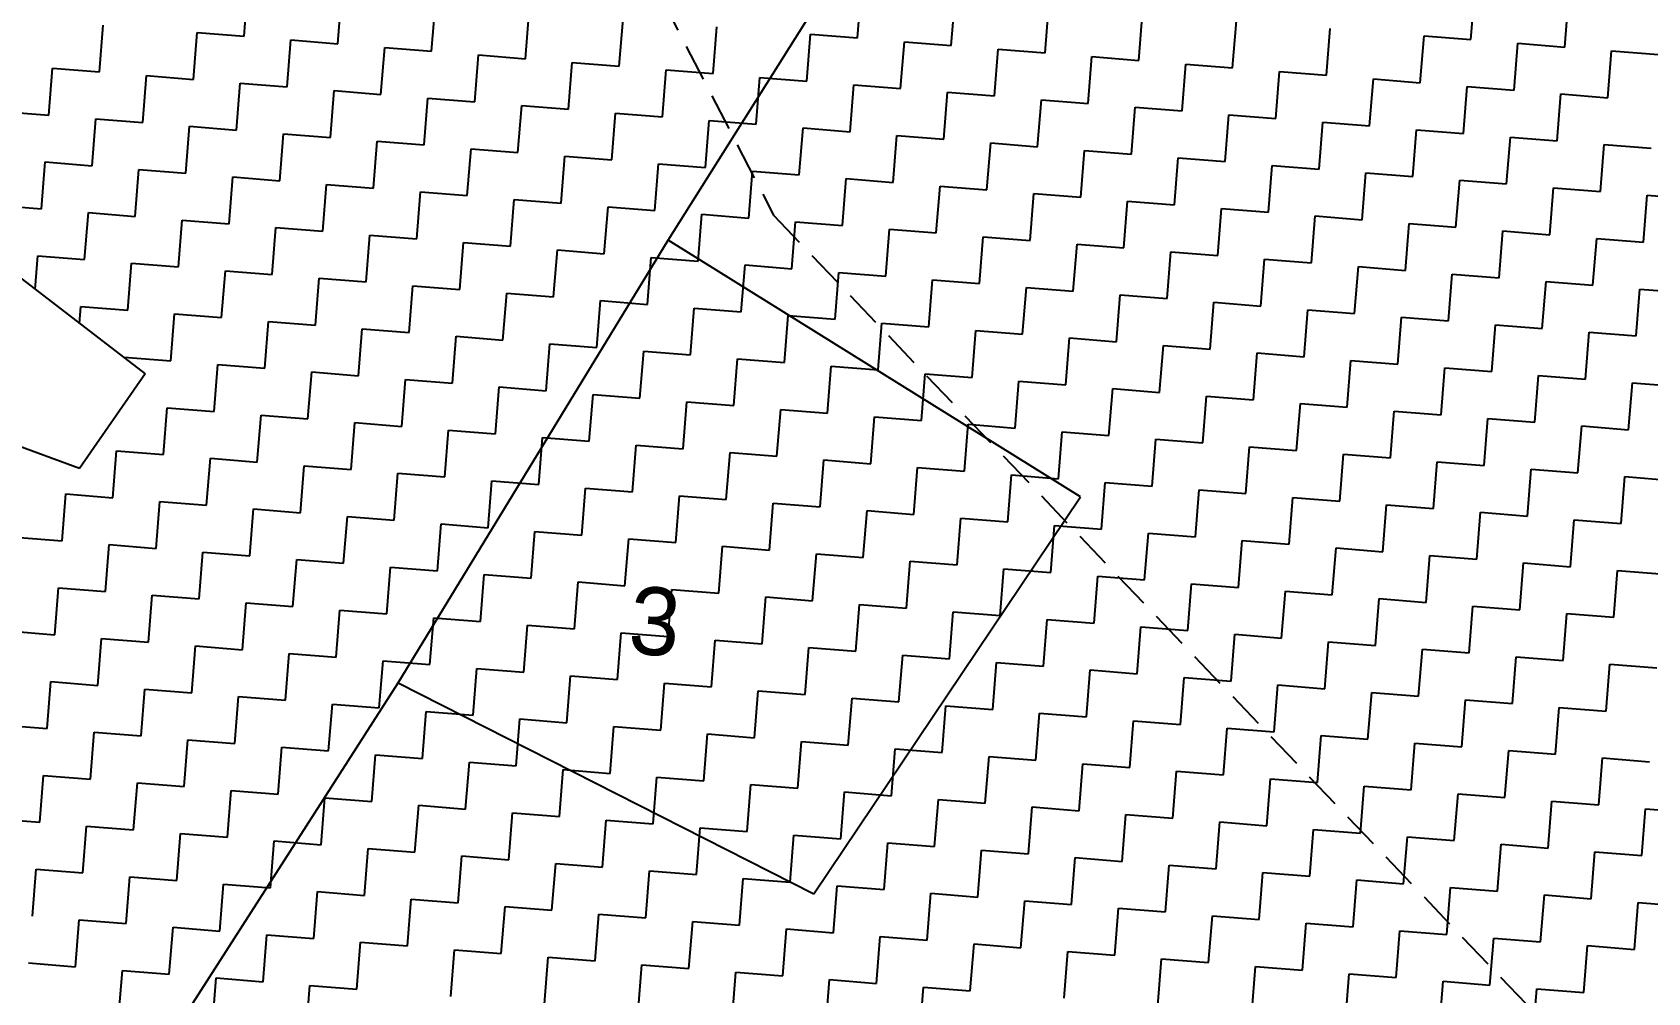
# Model space of a CAD drawing. Header units: metres. Extents: x 281680 to 283954, y 2020493 to 2022850.
# Drawn here: x 283221.7 to 283440.3, y 2021106.7 to 2021236.7 of the extents above; entities that cross this region are included whole.
import ezdxf
from ezdxf.enums import TextEntityAlignment as Align

# ---------------------------------------------------------------- set-up
doc = ezdxf.new("R2010")
doc.units = ezdxf.units.M
doc.header["$MEASUREMENT"] = 0
doc.linetypes.add('DASHED', pattern=[0.75, 0.5, -0.25])
for name, color, linetype in [('LINE_FOOTPATH', 1, 'DASHED'), ('POLY_HATCH', 12, 'Continuous'), ('POLY_PARCEL', 6, 'Continuous'), ('TEXT_PARCEL', 7, 'Continuous')]:
    doc.layers.add(name, color=color, linetype=linetype)
doc.styles.add('TEXT_MAP', font='')
doc.styles.get('TEXT_MAP').set_extended_font_data('Kruti Dev 050')

msp = doc.modelspace()

# ---------------------------------------------------------------- linework, layer by layer
at = {"layer": 'LINE_FOOTPATH', "ltscale": 10}
for p, q in [((283261.96, 2021328.01), (283322.01, 2021211.9)), ((283322.01, 2021211.9), (283540.56, 2020982.85))]:
    msp.add_line(p, q, dxfattribs=at)
at = {"layer": 'POLY_HATCH', "linetype": 'Continuous'}
for p, q in [((283250.35, 2021236.14), (283250.85, 2021242.48)), ((283333.36, 2021235.91), (283333.86, 2021242.26)), ((283263.04, 2021235.13), (283263.54, 2021241.47)), ((283275.73, 2021234.11), (283276.24, 2021240.46)), ((283346.05, 2021234.9), (283346.56, 2021241.24)), ((283358.75, 2021233.89), (283359.25, 2021240.23)), ((283416.37, 2021235.68), (283416.88, 2021242.03)), ((283429.07, 2021234.67), (283429.57, 2021241.02)), ((283288.43, 2021233.1), (283288.93, 2021239.45)), ((283301.12, 2021232.09), (283301.63, 2021238.44)), ((283371.44, 2021232.87), (283371.95, 2021239.22)), ((283384.13, 2021231.86), (283384.64, 2021238.21)), ((283230.8, 2021231.31), (283231.3, 2021237.65)), ((283243.49, 2021230.3), (283244, 2021236.64)), ((283244, 2021236.64), (283250.35, 2021236.14)), ((283256.19, 2021229.28), (283256.69, 2021235.63)), ((283256.69, 2021235.63), (283263.04, 2021235.13)), ((283313.81, 2021231.08), (283314.32, 2021237.43)), ((283326.51, 2021230.07), (283327.01, 2021236.41)), ((283327.01, 2021236.41), (283333.36, 2021235.91)), ((283396.83, 2021230.85), (283397.33, 2021237.2)), ((283409.52, 2021229.84), (283410.03, 2021236.19)), ((283410.03, 2021236.19), (283416.37, 2021235.68)), ((283268.88, 2021228.27), (283269.39, 2021234.62)), ((283269.39, 2021234.62), (283275.73, 2021234.11)), ((283281.57, 2021227.26), (283282.08, 2021233.61)), ((283282.08, 2021233.61), (283288.43, 2021233.1)), ((283339.2, 2021229.06), (283339.71, 2021235.4)), ((283339.71, 2021235.4), (283346.05, 2021234.9)), ((283351.89, 2021228.05), (283352.4, 2021234.39)), ((283352.4, 2021234.39), (283358.75, 2021233.89)), ((283364.59, 2021227.03), (283365.09, 2021233.38)), ((283365.09, 2021233.38), (283371.44, 2021232.87)), ((283422.21, 2021228.83), (283422.72, 2021235.18)), ((283422.72, 2021235.18), (283429.07, 2021234.67)), ((283434.91, 2021227.82), (283435.41, 2021234.16)), ((283435.41, 2021234.16), (283441.76, 2021233.66)), ((283223.95, 2021225.47), (283224.45, 2021231.81)), ((283224.45, 2021231.81), (283230.8, 2021231.31)), ((283294.27, 2021226.25), (283294.77, 2021232.6)), ((283294.77, 2021232.6), (283301.12, 2021232.09)), ((283306.96, 2021225.24), (283307.47, 2021231.59)), ((283307.47, 2021231.59), (283313.81, 2021231.08)), ((283377.28, 2021226.02), (283377.79, 2021232.37)), ((283377.79, 2021232.37), (283384.13, 2021231.86)), ((283389.97, 2021225.01), (283390.48, 2021231.36)), ((283390.48, 2021231.36), (283396.83, 2021230.85)), ((283236.64, 2021224.45), (283237.15, 2021230.8)), ((283237.15, 2021230.8), (283243.49, 2021230.3)), ((283249.33, 2021223.44), (283249.84, 2021229.79)), ((283249.84, 2021229.79), (283256.19, 2021229.28)), ((283319.65, 2021224.23), (283320.16, 2021230.57)), ((283320.16, 2021230.57), (283326.51, 2021230.07)), ((283332.35, 2021223.22), (283332.85, 2021229.56)), ((283332.85, 2021229.56), (283339.2, 2021229.06)), ((283402.67, 2021224), (283403.17, 2021230.35)), ((283403.17, 2021230.35), (283409.52, 2021229.84)), ((283415.36, 2021222.99), (283415.87, 2021229.33)), ((283415.87, 2021229.33), (283422.21, 2021228.83)), ((283262.03, 2021222.43), (283262.53, 2021228.78)), ((283262.53, 2021228.78), (283268.88, 2021228.27)), ((283274.72, 2021221.42), (283275.23, 2021227.77)), ((283275.23, 2021227.77), (283281.57, 2021227.26)), ((283345.04, 2021222.2), (283345.55, 2021228.55)), ((283345.55, 2021228.55), (283351.89, 2021228.05)), ((283357.73, 2021221.19), (283358.24, 2021227.54)), ((283358.24, 2021227.54), (283364.59, 2021227.03)), ((283428.05, 2021221.98), (283428.56, 2021228.32)), ((283428.56, 2021228.32), (283434.91, 2021227.82)), ((283217.6, 2021225.97), (283223.95, 2021225.47)), ((283229.79, 2021218.61), (283230.29, 2021224.96)), ((283230.29, 2021224.96), (283236.64, 2021224.45)), ((283287.41, 2021220.41), (283287.92, 2021226.76)), ((283287.92, 2021226.76), (283294.27, 2021226.25)), ((283300.11, 2021219.4), (283300.61, 2021225.74)), ((283300.61, 2021225.74), (283306.96, 2021225.24)), ((283312.8, 2021218.39), (283313.31, 2021224.73)), ((283313.31, 2021224.73), (283319.65, 2021224.23)), ((283370.43, 2021220.18), (283370.93, 2021226.53)), ((283370.93, 2021226.53), (283377.28, 2021226.02)), ((283383.12, 2021219.17), (283383.63, 2021225.52)), ((283383.63, 2021225.52), (283389.97, 2021225.01)), ((283242.48, 2021217.6), (283242.99, 2021223.95)), ((283242.99, 2021223.95), (283249.33, 2021223.44)), ((283255.17, 2021216.59), (283255.68, 2021222.94)), ((283255.68, 2021222.94), (283262.03, 2021222.43)), ((283325.49, 2021217.37), (283326, 2021223.72)), ((283326, 2021223.72), (283332.35, 2021223.22)), ((283338.19, 2021216.36), (283338.69, 2021222.71)), ((283338.69, 2021222.71), (283345.04, 2021222.2)), ((283395.82, 2021218.16), (283396.32, 2021224.51)), ((283396.32, 2021224.51), (283402.67, 2021224)), ((283408.51, 2021217.15), (283409.01, 2021223.49)), ((283409.01, 2021223.49), (283415.36, 2021222.99)), ((283421.2, 2021216.14), (283421.71, 2021222.48)), ((283421.71, 2021222.48), (283428.05, 2021221.98)), ((283267.87, 2021215.58), (283268.37, 2021221.93)), ((283268.37, 2021221.93), (283274.72, 2021221.42)), ((283280.56, 2021214.57), (283281.07, 2021220.91)), ((283281.07, 2021220.91), (283287.41, 2021220.41)), ((283350.88, 2021215.35), (283351.39, 2021221.7)), ((283351.39, 2021221.7), (283357.73, 2021221.19)), ((283363.58, 2021214.34), (283364.08, 2021220.69)), ((283364.08, 2021220.69), (283370.43, 2021220.18)), ((283433.9, 2021215.12), (283434.4, 2021221.47)), ((283434.4, 2021221.47), (283440.75, 2021220.97)), ((283222.94, 2021212.77), (283223.44, 2021219.12)), ((283223.44, 2021219.12), (283229.79, 2021218.61)), ((283235.63, 2021211.76), (283236.13, 2021218.11)), ((283236.13, 2021218.11), (283242.48, 2021217.6)), ((283293.26, 2021213.56), (283293.76, 2021219.9)), ((283293.76, 2021219.9), (283300.11, 2021219.4)), ((283305.95, 2021212.55), (283306.45, 2021218.89)), ((283306.45, 2021218.89), (283312.8, 2021218.39)), ((283376.27, 2021213.33), (283376.77, 2021219.68)), ((283376.77, 2021219.68), (283383.12, 2021219.17)), ((283388.96, 2021212.32), (283389.47, 2021218.66)), ((283389.47, 2021218.66), (283395.82, 2021218.16)), ((283248.32, 2021210.75), (283248.83, 2021217.1)), ((283248.83, 2021217.1), (283255.17, 2021216.59)), ((283261.02, 2021209.74), (283261.52, 2021216.09)), ((283261.52, 2021216.09), (283267.87, 2021215.58)), ((283318.64, 2021211.53), (283319.15, 2021217.88)), ((283319.15, 2021217.88), (283325.49, 2021217.37)), ((283331.34, 2021210.52), (283331.84, 2021216.87)), ((283331.84, 2021216.87), (283338.19, 2021216.36)), ((283344.03, 2021209.51), (283344.54, 2021215.86)), ((283344.54, 2021215.86), (283350.88, 2021215.35)), ((283401.66, 2021211.31), (283402.16, 2021217.65)), ((283402.16, 2021217.65), (283408.51, 2021217.15)), ((283414.35, 2021210.29), (283414.86, 2021216.64)), ((283414.86, 2021216.64), (283421.2, 2021216.14)), ((283273.71, 2021208.73), (283274.22, 2021215.07)), ((283274.22, 2021215.07), (283280.56, 2021214.57)), ((283286.4, 2021207.72), (283286.91, 2021214.06)), ((283286.91, 2021214.06), (283293.26, 2021213.56)), ((283356.72, 2021208.5), (283357.23, 2021214.85)), ((283357.23, 2021214.85), (283363.58, 2021214.34)), ((283369.42, 2021207.49), (283369.92, 2021213.83)), ((283369.92, 2021213.83), (283376.27, 2021213.33)), ((283427.04, 2021209.28), (283427.55, 2021215.63)), ((283427.55, 2021215.63), (283433.9, 2021215.12)), ((283439.74, 2021208.27), (283440.24, 2021214.62)), ((283440.24, 2021214.62), (283446.59, 2021214.11)), ((283216.59, 2021213.28), (283222.94, 2021212.77)), ((283228.78, 2021205.92), (283229.28, 2021212.27)), ((283229.28, 2021212.27), (283235.63, 2021211.76)), ((283299.1, 2021206.7), (283299.6, 2021213.05)), ((283299.6, 2021213.05), (283305.95, 2021212.55)), ((283311.79, 2021205.69), (283312.3, 2021212.04)), ((283312.3, 2021212.04), (283318.64, 2021211.53)), ((283382.11, 2021206.48), (283382.62, 2021212.82)), ((283382.62, 2021212.82), (283388.96, 2021212.32)), ((283394.8, 2021205.47), (283395.31, 2021211.81)), ((283395.31, 2021211.81), (283401.66, 2021211.31)), ((283241.47, 2021204.91), (283241.98, 2021211.26)), ((283241.98, 2021211.26), (283248.32, 2021210.75)), ((283254.16, 2021203.9), (283254.67, 2021210.24)), ((283254.67, 2021210.24), (283261.02, 2021209.74)), ((283324.48, 2021204.68), (283324.99, 2021211.03)), ((283324.99, 2021211.03), (283331.34, 2021210.52)), ((283337.18, 2021203.67), (283337.68, 2021210.02)), ((283337.68, 2021210.02), (283344.03, 2021209.51)), ((283407.5, 2021204.45), (283408, 2021210.8)), ((283408, 2021210.8), (283414.35, 2021210.29)), ((283420.19, 2021203.44), (283420.7, 2021209.79)), ((283420.7, 2021209.79), (283427.04, 2021209.28)), ((283266.86, 2021202.89), (283267.36, 2021209.23)), ((283267.36, 2021209.23), (283273.71, 2021208.73)), ((283279.55, 2021201.87), (283280.06, 2021208.22)), ((283280.06, 2021208.22), (283286.4, 2021207.72)), ((283292.24, 2021200.86), (283292.75, 2021207.21)), ((283292.75, 2021207.21), (283299.1, 2021206.7)), ((283349.87, 2021202.66), (283350.38, 2021209.01)), ((283350.38, 2021209.01), (283356.72, 2021208.5)), ((283362.56, 2021201.65), (283363.07, 2021207.99)), ((283363.07, 2021207.99), (283369.42, 2021207.49)), ((283432.88, 2021202.43), (283433.39, 2021208.78)), ((283433.39, 2021208.78), (283439.74, 2021208.27)), ((283222.07, 2021201.92), (283222.43, 2021206.43)), ((283222.43, 2021206.43), (283228.78, 2021205.92)), ((283234.62, 2021199.07), (283235.12, 2021205.41)), ((283235.12, 2021205.41), (283241.47, 2021204.91)), ((283304.94, 2021199.85), (283305.44, 2021206.2)), ((283305.44, 2021206.2), (283311.79, 2021205.69)), ((283317.63, 2021198.84), (283318.14, 2021205.19)), ((283318.14, 2021205.19), (283324.48, 2021204.68)), ((283375.26, 2021200.64), (283375.76, 2021206.98)), ((283375.76, 2021206.98), (283382.11, 2021206.48)), ((283387.95, 2021199.62), (283388.46, 2021205.97)), ((283388.46, 2021205.97), (283394.8, 2021205.47)), ((283400.64, 2021198.61), (283401.15, 2021204.96)), ((283401.15, 2021204.96), (283407.5, 2021204.45)), ((283247.31, 2021198.06), (283247.82, 2021204.4)), ((283247.82, 2021204.4), (283254.16, 2021203.9)), ((283260, 2021197.04), (283260.51, 2021203.39)), ((283260.51, 2021203.39), (283266.86, 2021202.89)), ((283330.32, 2021197.83), (283330.83, 2021204.18)), ((283330.83, 2021204.18), (283337.18, 2021203.67)), ((283343.02, 2021196.82), (283343.52, 2021203.16)), ((283343.52, 2021203.16), (283349.87, 2021202.66)), ((283413.34, 2021197.6), (283413.84, 2021203.95)), ((283413.84, 2021203.95), (283420.19, 2021203.44)), ((283426.03, 2021196.59), (283426.54, 2021202.94)), ((283426.54, 2021202.94), (283432.88, 2021202.43)), ((283272.7, 2021196.03), (283273.2, 2021202.38)), ((283273.2, 2021202.38), (283279.55, 2021201.87)), ((283285.39, 2021195.02), (283285.9, 2021201.37)), ((283285.9, 2021201.37), (283292.24, 2021200.86)), ((283355.71, 2021195.81), (283356.22, 2021202.15)), ((283356.22, 2021202.15), (283362.56, 2021201.65)), ((283368.41, 2021194.79), (283368.91, 2021201.14)), ((283368.91, 2021201.14), (283375.26, 2021200.64)), ((283438.73, 2021195.58), (283439.23, 2021201.92)), ((283439.23, 2021201.92), (283445.58, 2021201.42)), ((283228.09, 2021197.28), (283228.27, 2021199.57)), ((283228.27, 2021199.57), (283234.62, 2021199.07)), ((283240.46, 2021192.22), (283240.96, 2021198.56)), ((283240.96, 2021198.56), (283247.31, 2021198.06)), ((283298.08, 2021194.01), (283298.59, 2021200.36)), ((283298.59, 2021200.36), (283304.94, 2021199.85)), ((283310.78, 2021193), (283311.28, 2021199.35)), ((283311.28, 2021199.35), (283317.63, 2021198.84)), ((283381.1, 2021193.78), (283381.6, 2021200.13)), ((283381.6, 2021200.13), (283387.95, 2021199.62)), ((283393.79, 2021192.77), (283394.3, 2021199.12)), ((283394.3, 2021199.12), (283400.64, 2021198.61)), ((283253.15, 2021191.2), (283253.66, 2021197.55)), ((283253.66, 2021197.55), (283260, 2021197.04)), ((283265.85, 2021190.19), (283266.35, 2021196.54)), ((283266.35, 2021196.54), (283272.7, 2021196.03)), ((283323.47, 2021191.99), (283323.98, 2021198.33)), ((283323.98, 2021198.33), (283330.32, 2021197.83)), ((283336.17, 2021190.98), (283336.67, 2021197.32)), ((283336.67, 2021197.32), (283343.02, 2021196.82)), ((283348.86, 2021189.96), (283349.36, 2021196.31)), ((283349.36, 2021196.31), (283355.71, 2021195.81)), ((283406.49, 2021191.76), (283406.99, 2021198.11)), ((283406.99, 2021198.11), (283413.34, 2021197.6)), ((283419.18, 2021190.75), (283419.68, 2021197.1)), ((283419.68, 2021197.1), (283426.03, 2021196.59)), ((283278.54, 2021189.18), (283279.04, 2021195.53)), ((283279.04, 2021195.53), (283285.39, 2021195.02)), ((283291.23, 2021188.17), (283291.74, 2021194.52)), ((283291.74, 2021194.52), (283298.08, 2021194.01)), ((283361.55, 2021188.95), (283362.06, 2021195.3)), ((283362.06, 2021195.3), (283368.41, 2021194.79)), ((283374.25, 2021187.94), (283374.75, 2021194.29)), ((283374.75, 2021194.29), (283381.1, 2021193.78)), ((283431.87, 2021189.74), (283432.38, 2021196.08)), ((283432.38, 2021196.08), (283438.73, 2021195.58)), ((283234.11, 2021192.72), (283240.46, 2021192.22)), ((283234.11, 2021192.65), (283234.11, 2021192.72)), ((283303.93, 2021187.16), (283304.43, 2021193.5)), ((283304.43, 2021193.5), (283310.78, 2021193)), ((283316.62, 2021186.15), (283317.13, 2021192.49)), ((283317.13, 2021192.49), (283323.47, 2021191.99)), ((283386.94, 2021186.93), (283387.45, 2021193.28)), ((283387.45, 2021193.28), (283393.79, 2021192.77)), ((283399.63, 2021185.92), (283400.14, 2021192.27)), ((283400.14, 2021192.27), (283406.49, 2021191.76)), ((283246.3, 2021185.36), (283246.81, 2021191.71)), ((283246.81, 2021191.71), (283253.15, 2021191.2)), ((283258.99, 2021184.35), (283259.5, 2021190.7)), ((283259.5, 2021190.7), (283265.85, 2021190.19)), ((283271.69, 2021183.34), (283272.19, 2021189.69)), ((283272.19, 2021189.69), (283278.54, 2021189.18)), ((283329.31, 2021185.14), (283329.82, 2021191.48)), ((283329.82, 2021191.48), (283336.17, 2021190.98)), ((283342.01, 2021184.12), (283342.51, 2021190.47)), ((283342.51, 2021190.47), (283348.86, 2021189.96)), ((283412.33, 2021184.91), (283412.83, 2021191.25)), ((283412.83, 2021191.25), (283419.18, 2021190.75)), ((283425.02, 2021183.9), (283425.53, 2021190.24)), ((283425.53, 2021190.24), (283431.87, 2021189.74)), ((283284.38, 2021182.33), (283284.89, 2021188.68)), ((283284.89, 2021188.68), (283291.23, 2021188.17)), ((283297.07, 2021181.32), (283297.58, 2021187.66)), ((283297.58, 2021187.66), (283303.93, 2021187.16)), ((283354.7, 2021183.11), (283355.21, 2021189.46)), ((283355.21, 2021189.46), (283361.55, 2021188.95)), ((283367.39, 2021182.1), (283367.9, 2021188.45)), ((283367.9, 2021188.45), (283374.25, 2021187.94)), ((283380.09, 2021181.09), (283380.59, 2021187.44)), ((283380.59, 2021187.44), (283386.94, 2021186.93)), ((283437.71, 2021182.88), (283438.22, 2021189.23)), ((283438.22, 2021189.23), (283444.57, 2021188.73)), ((283239.45, 2021179.52), (283239.95, 2021185.87)), ((283239.95, 2021185.87), (283246.3, 2021185.36)), ((283309.77, 2021180.31), (283310.27, 2021186.65)), ((283310.27, 2021186.65), (283316.62, 2021186.15)), ((283322.46, 2021179.29), (283322.97, 2021185.64)), ((283322.97, 2021185.64), (283329.31, 2021185.14)), ((283392.78, 2021180.08), (283393.29, 2021186.42)), ((283393.29, 2021186.42), (283399.63, 2021185.92)), ((283405.47, 2021179.07), (283405.98, 2021185.41)), ((283405.98, 2021185.41), (283412.33, 2021184.91)), ((283252.14, 2021178.51), (283252.65, 2021184.86)), ((283252.65, 2021184.86), (283258.99, 2021184.35)), ((283264.83, 2021177.5), (283265.34, 2021183.85)), ((283265.34, 2021183.85), (283271.69, 2021183.34)), ((283335.15, 2021178.28), (283335.66, 2021184.63)), ((283335.66, 2021184.63), (283342.01, 2021184.12)), ((283347.85, 2021177.27), (283348.35, 2021183.62)), ((283348.35, 2021183.62), (283354.7, 2021183.11)), ((283418.17, 2021178.06), (283418.67, 2021184.4)), ((283418.67, 2021184.4), (283425.02, 2021183.9)), ((283430.86, 2021177.04), (283431.37, 2021183.39)), ((283431.37, 2021183.39), (283437.71, 2021182.88)), ((283277.53, 2021176.49), (283278.03, 2021182.83)), ((283278.03, 2021182.83), (283284.38, 2021182.33)), ((283290.22, 2021175.48), (283290.73, 2021181.82)), ((283290.73, 2021181.82), (283297.07, 2021181.32)), ((283360.54, 2021176.26), (283361.05, 2021182.61)), ((283361.05, 2021182.61), (283367.39, 2021182.1)), ((283373.23, 2021175.25), (283373.74, 2021181.6)), ((283373.74, 2021181.6), (283380.09, 2021181.09)), ((283232.59, 2021173.68), (283233.1, 2021180.03)), ((283233.1, 2021180.03), (283239.45, 2021179.52)), ((283245.29, 2021172.67), (283245.79, 2021179.02)), ((283245.79, 2021179.02), (283252.14, 2021178.51)), ((283302.91, 2021174.46), (283303.42, 2021180.81)), ((283303.42, 2021180.81), (283309.77, 2021180.31)), ((283315.61, 2021173.45), (283316.11, 2021179.8)), ((283316.11, 2021179.8), (283322.46, 2021179.29)), ((283328.3, 2021172.44), (283328.81, 2021178.79)), ((283328.81, 2021178.79), (283335.15, 2021178.28)), ((283385.93, 2021174.24), (283386.43, 2021180.58)), ((283386.43, 2021180.58), (283392.78, 2021180.08)), ((283398.62, 2021173.23), (283399.13, 2021179.57)), ((283399.13, 2021179.57), (283405.47, 2021179.07)), ((283257.98, 2021171.66), (283258.49, 2021178)), ((283258.49, 2021178), (283264.83, 2021177.5)), ((283270.68, 2021170.65), (283271.18, 2021176.99)), ((283271.18, 2021176.99), (283277.53, 2021176.49)), ((283341, 2021171.43), (283341.5, 2021177.78)), ((283341.5, 2021177.78), (283347.85, 2021177.27)), ((283353.69, 2021170.42), (283354.19, 2021176.77)), ((283354.19, 2021176.77), (283360.54, 2021176.26)), ((283411.32, 2021172.21), (283411.82, 2021178.56)), ((283411.82, 2021178.56), (283418.17, 2021178.06)), ((283424.01, 2021171.2), (283424.51, 2021177.55)), ((283424.51, 2021177.55), (283430.86, 2021177.04)), ((283436.7, 2021170.19), (283437.21, 2021176.54)), ((283437.21, 2021176.54), (283443.55, 2021176.03)), ((283283.37, 2021169.63), (283283.87, 2021175.98)), ((283283.87, 2021175.98), (283290.22, 2021175.48)), ((283296.06, 2021168.62), (283296.57, 2021174.97)), ((283296.57, 2021174.97), (283302.91, 2021174.46)), ((283366.38, 2021169.41), (283366.89, 2021175.75)), ((283366.89, 2021175.75), (283373.23, 2021175.25)), ((283379.08, 2021168.4), (283379.58, 2021174.74)), ((283379.58, 2021174.74), (283385.93, 2021174.24)), ((283225.74, 2021167.84), (283226.25, 2021174.19)), ((283226.25, 2021174.19), (283232.59, 2021173.68)), ((283238.44, 2021166.83), (283238.94, 2021173.17)), ((283238.94, 2021173.17), (283245.29, 2021172.67)), ((283251.13, 2021165.82), (283251.63, 2021172.16)), ((283251.63, 2021172.16), (283257.98, 2021171.66)), ((283308.76, 2021167.61), (283309.26, 2021173.96)), ((283309.26, 2021173.96), (283315.61, 2021173.45)), ((283321.45, 2021166.6), (283321.95, 2021172.95)), ((283321.95, 2021172.95), (283328.3, 2021172.44)), ((283391.77, 2021167.38), (283392.28, 2021173.73)), ((283392.28, 2021173.73), (283398.62, 2021173.23)), ((283404.46, 2021166.37), (283404.97, 2021172.72)), ((283404.97, 2021172.72), (283411.32, 2021172.21)), ((283263.82, 2021164.81), (283264.33, 2021171.15)), ((283264.33, 2021171.15), (283270.68, 2021170.65)), ((283276.52, 2021163.79), (283277.02, 2021170.14)), ((283277.02, 2021170.14), (283283.37, 2021169.63)), ((283334.14, 2021165.59), (283334.65, 2021171.94)), ((283334.65, 2021171.94), (283341, 2021171.43)), ((283346.84, 2021164.58), (283347.34, 2021170.92)), ((283347.34, 2021170.92), (283353.69, 2021170.42)), ((283417.16, 2021165.36), (283417.66, 2021171.71)), ((283417.66, 2021171.71), (283424.01, 2021171.2)), ((283429.85, 2021164.35), (283430.36, 2021170.7)), ((283430.36, 2021170.7), (283436.7, 2021170.19)), ((283219.4, 2021168.35), (283225.74, 2021167.84)), ((283289.21, 2021162.78), (283289.72, 2021169.13)), ((283289.72, 2021169.13), (283296.06, 2021168.62)), ((283301.9, 2021161.77), (283302.41, 2021168.12)), ((283302.41, 2021168.12), (283308.76, 2021167.61)), ((283359.53, 2021163.57), (283360.04, 2021169.91)), ((283360.04, 2021169.91), (283366.38, 2021169.41)), ((283372.22, 2021162.55), (283372.73, 2021168.9)), ((283372.73, 2021168.9), (283379.08, 2021168.4)), ((283384.92, 2021161.54), (283385.42, 2021167.89)), ((283385.42, 2021167.89), (283391.77, 2021167.38)), ((283231.58, 2021160.99), (283232.09, 2021167.33)), ((283232.09, 2021167.33), (283238.44, 2021166.83)), ((283244.28, 2021159.98), (283244.78, 2021166.32)), ((283244.78, 2021166.32), (283251.13, 2021165.82)), ((283314.6, 2021160.76), (283315.1, 2021167.11)), ((283315.1, 2021167.11), (283321.45, 2021166.6)), ((283327.29, 2021159.75), (283327.8, 2021166.09)), ((283327.8, 2021166.09), (283334.14, 2021165.59)), ((283397.61, 2021160.53), (283398.12, 2021166.88)), ((283398.12, 2021166.88), (283404.46, 2021166.37)), ((283410.3, 2021159.52), (283410.81, 2021165.87)), ((283410.81, 2021165.87), (283417.16, 2021165.36)), ((283256.97, 2021158.96), (283257.48, 2021165.31)), ((283257.48, 2021165.31), (283263.82, 2021164.81)), ((283269.66, 2021157.95), (283270.17, 2021164.3)), ((283270.17, 2021164.3), (283276.52, 2021163.79)), ((283339.98, 2021158.74), (283340.49, 2021165.08)), ((283340.49, 2021165.08), (283346.84, 2021164.58)), ((283352.68, 2021157.73), (283353.18, 2021164.07)), ((283353.18, 2021164.07), (283359.53, 2021163.57)), ((283423, 2021158.51), (283423.5, 2021164.86)), ((283423.5, 2021164.86), (283429.85, 2021164.35)), ((283435.69, 2021157.5), (283436.2, 2021163.84)), ((283436.2, 2021163.84), (283442.54, 2021163.34)), ((283224.73, 2021155.15), (283225.24, 2021161.49)), ((283225.24, 2021161.49), (283231.58, 2021160.99)), ((283282.36, 2021156.94), (283282.86, 2021163.29)), ((283282.86, 2021163.29), (283289.21, 2021162.78)), ((283295.05, 2021155.93), (283295.56, 2021162.28)), ((283295.56, 2021162.28), (283301.9, 2021161.77)), ((283307.74, 2021154.92), (283308.25, 2021161.27)), ((283308.25, 2021161.27), (283314.6, 2021160.76)), ((283365.37, 2021156.71), (283365.88, 2021163.06)), ((283365.88, 2021163.06), (283372.22, 2021162.55)), ((283378.06, 2021155.7), (283378.57, 2021162.05)), ((283378.57, 2021162.05), (283384.92, 2021161.54)), ((283237.42, 2021154.13), (283237.93, 2021160.48)), ((283237.93, 2021160.48), (283244.28, 2021159.98)), ((283250.12, 2021153.12), (283250.62, 2021159.47)), ((283250.62, 2021159.47), (283256.97, 2021158.96)), ((283320.44, 2021153.91), (283320.94, 2021160.25)), ((283320.94, 2021160.25), (283327.29, 2021159.75)), ((283333.13, 2021152.9), (283333.64, 2021159.24)), ((283333.64, 2021159.24), (283339.98, 2021158.74)), ((283390.76, 2021154.69), (283391.26, 2021161.04)), ((283391.26, 2021161.04), (283397.61, 2021160.53)), ((283403.45, 2021153.68), (283403.96, 2021160.03)), ((283403.96, 2021160.03), (283410.3, 2021159.52)), ((283416.14, 2021152.67), (283416.65, 2021159.01)), ((283416.65, 2021159.01), (283423, 2021158.51)), ((283262.81, 2021152.11), (283263.32, 2021158.46)), ((283263.32, 2021158.46), (283269.66, 2021157.95)), ((283275.5, 2021151.1), (283276.01, 2021157.45)), ((283276.01, 2021157.45), (283282.36, 2021156.94)), ((283345.82, 2021151.88), (283346.33, 2021158.23)), ((283346.33, 2021158.23), (283352.68, 2021157.73)), ((283358.52, 2021150.87), (283359.02, 2021157.22)), ((283359.02, 2021157.22), (283365.37, 2021156.71)), ((283428.84, 2021151.66), (283429.34, 2021158)), ((283429.34, 2021158), (283435.69, 2021157.5)), ((283218.38, 2021155.65), (283224.73, 2021155.15)), ((283288.2, 2021150.09), (283288.7, 2021156.44)), ((283288.7, 2021156.44), (283295.05, 2021155.93)), ((283300.89, 2021149.08), (283301.4, 2021155.42)), ((283301.4, 2021155.42), (283307.74, 2021154.92)), ((283371.21, 2021149.86), (283371.72, 2021156.21)), ((283371.72, 2021156.21), (283378.06, 2021155.7)), ((283383.91, 2021148.85), (283384.41, 2021155.2)), ((283384.41, 2021155.2), (283390.76, 2021154.69)), ((283230.57, 2021148.29), (283231.08, 2021154.64)), ((283231.08, 2021154.64), (283237.42, 2021154.13)), ((283243.27, 2021147.28), (283243.77, 2021153.63)), ((283243.77, 2021153.63), (283250.12, 2021153.12)), ((283255.96, 2021146.27), (283256.46, 2021152.62)), ((283256.46, 2021152.62), (283262.81, 2021152.11)), ((283313.59, 2021148.07), (283314.09, 2021154.41)), ((283314.09, 2021154.41), (283320.44, 2021153.91)), ((283326.28, 2021147.05), (283326.78, 2021153.4)), ((283326.78, 2021153.4), (283333.13, 2021152.9)), ((283396.6, 2021147.84), (283397.1, 2021154.19)), ((283397.1, 2021154.19), (283403.45, 2021153.68)), ((283409.29, 2021146.83), (283409.8, 2021153.17)), ((283409.8, 2021153.17), (283416.14, 2021152.67)), ((283268.65, 2021145.26), (283269.16, 2021151.61)), ((283269.16, 2021151.61), (283275.5, 2021151.1)), ((283281.35, 2021144.25), (283281.85, 2021150.59)), ((283281.85, 2021150.59), (283288.2, 2021150.09)), ((283338.97, 2021146.04), (283339.48, 2021152.39)), ((283339.48, 2021152.39), (283345.82, 2021151.88)), ((283351.67, 2021145.03), (283352.17, 2021151.38)), ((283352.17, 2021151.38), (283358.52, 2021150.87)), ((283364.36, 2021144.02), (283364.87, 2021150.37)), ((283364.87, 2021150.37), (283371.21, 2021149.86)), ((283421.99, 2021145.82), (283422.49, 2021152.16)), ((283422.49, 2021152.16), (283428.84, 2021151.66)), ((283434.68, 2021144.8), (283435.19, 2021151.15)), ((283435.19, 2021151.15), (283441.53, 2021150.65)), ((283223.72, 2021142.45), (283224.22, 2021148.8)), ((283224.22, 2021148.8), (283230.57, 2021148.29)), ((283294.04, 2021143.24), (283294.54, 2021149.58)), ((283294.54, 2021149.58), (283300.89, 2021149.08)), ((283306.73, 2021142.22), (283307.24, 2021148.57)), ((283307.24, 2021148.57), (283313.59, 2021148.07)), ((283377.05, 2021143.01), (283377.56, 2021149.36)), ((283377.56, 2021149.36), (283383.91, 2021148.85)), ((283389.75, 2021142), (283390.25, 2021148.34)), ((283390.25, 2021148.34), (283396.6, 2021147.84)), ((283236.41, 2021141.44), (283236.92, 2021147.79)), ((283236.92, 2021147.79), (283243.27, 2021147.28)), ((283249.11, 2021140.43), (283249.61, 2021146.78)), ((283249.61, 2021146.78), (283255.96, 2021146.27)), ((283319.43, 2021141.21), (283319.93, 2021147.56)), ((283319.93, 2021147.56), (283326.28, 2021147.05)), ((283332.12, 2021140.2), (283332.63, 2021146.55)), ((283332.63, 2021146.55), (283338.97, 2021146.04)), ((283402.44, 2021140.99), (283402.95, 2021147.33)), ((283402.95, 2021147.33), (283409.29, 2021146.83)), ((283415.13, 2021139.97), (283415.64, 2021146.32)), ((283415.64, 2021146.32), (283421.99, 2021145.82)), ((283261.8, 2021139.42), (283262.31, 2021145.76)), ((283262.31, 2021145.76), (283268.65, 2021145.26)), ((283274.49, 2021138.41), (283275, 2021144.75)), ((283275, 2021144.75), (283281.35, 2021144.25)), ((283287.19, 2021137.4), (283287.69, 2021143.74)), ((283287.69, 2021143.74), (283294.04, 2021143.24)), ((283344.81, 2021139.19), (283345.32, 2021145.54)), ((283345.32, 2021145.54), (283351.67, 2021145.03)), ((283357.51, 2021138.18), (283358.01, 2021144.53)), ((283358.01, 2021144.53), (283364.36, 2021144.02)), ((283427.83, 2021138.96), (283428.33, 2021145.31)), ((283428.33, 2021145.31), (283434.68, 2021144.8)), ((283217.37, 2021142.96), (283223.72, 2021142.45)), ((283229.56, 2021135.6), (283230.07, 2021141.95)), ((283230.07, 2021141.95), (283236.41, 2021141.44)), ((283299.88, 2021136.38), (283300.39, 2021142.73)), ((283300.39, 2021142.73), (283306.73, 2021142.22)), ((283312.57, 2021135.37), (283313.08, 2021141.72)), ((283313.08, 2021141.72), (283319.43, 2021141.21)), ((283370.2, 2021137.17), (283370.71, 2021143.51)), ((283370.71, 2021143.51), (283377.05, 2021143.01)), ((283382.89, 2021136.16), (283383.4, 2021142.5)), ((283383.4, 2021142.5), (283389.75, 2021142)), ((283242.25, 2021134.59), (283242.76, 2021140.94)), ((283242.76, 2021140.94), (283249.11, 2021140.43)), ((283254.95, 2021133.58), (283255.45, 2021139.92)), ((283255.45, 2021139.92), (283261.8, 2021139.42)), ((283325.27, 2021134.36), (283325.77, 2021140.71)), ((283325.77, 2021140.71), (283332.12, 2021140.2)), ((283337.96, 2021133.35), (283338.47, 2021139.7)), ((283338.47, 2021139.7), (283344.81, 2021139.19)), ((283395.59, 2021135.14), (283396.09, 2021141.49)), ((283396.09, 2021141.49), (283402.44, 2021140.99)), ((283408.28, 2021134.13), (283408.79, 2021140.48)), ((283408.79, 2021140.48), (283415.13, 2021139.97)), ((283420.97, 2021133.12), (283421.48, 2021139.47)), ((283421.48, 2021139.47), (283427.83, 2021138.96)), ((283267.64, 2021132.57), (283268.15, 2021138.91)), ((283268.15, 2021138.91), (283274.49, 2021138.41)), ((283280.33, 2021131.55), (283280.84, 2021137.9)), ((283280.84, 2021137.9), (283287.19, 2021137.4)), ((283350.65, 2021132.34), (283351.16, 2021138.68)), ((283351.16, 2021138.68), (283357.51, 2021138.18)), ((283363.35, 2021131.33), (283363.85, 2021137.67)), ((283363.85, 2021137.67), (283370.2, 2021137.17)), ((283433.67, 2021132.11), (283434.17, 2021138.46)), ((283434.17, 2021138.46), (283440.52, 2021137.95)), ((283222.71, 2021129.76), (283223.21, 2021136.11)), ((283223.21, 2021136.11), (283229.56, 2021135.6)), ((283235.4, 2021128.75), (283235.91, 2021135.09)), ((283235.91, 2021135.09), (283242.25, 2021134.59)), ((283293.03, 2021130.54), (283293.53, 2021136.89)), ((283293.53, 2021136.89), (283299.88, 2021136.38)), ((283305.72, 2021129.53), (283306.23, 2021135.88)), ((283306.23, 2021135.88), (283312.57, 2021135.37)), ((283376.04, 2021130.32), (283376.55, 2021136.66)), ((283376.55, 2021136.66), (283382.89, 2021136.16)), ((283388.74, 2021129.3), (283389.24, 2021135.65)), ((283389.24, 2021135.65), (283395.59, 2021135.14)), ((283248.09, 2021127.74), (283248.6, 2021134.08)), ((283248.6, 2021134.08), (283254.95, 2021133.58)), ((283260.79, 2021126.72), (283261.29, 2021133.07)), ((283261.29, 2021133.07), (283267.64, 2021132.57)), ((283318.41, 2021128.52), (283318.92, 2021134.87)), ((283318.92, 2021134.87), (283325.27, 2021134.36)), ((283331.11, 2021127.51), (283331.61, 2021133.86)), ((283331.61, 2021133.86), (283337.96, 2021133.35)), ((283343.8, 2021126.5), (283344.31, 2021132.84)), ((283344.31, 2021132.84), (283350.65, 2021132.34)), ((283401.43, 2021128.29), (283401.93, 2021134.64)), ((283401.93, 2021134.64), (283408.28, 2021134.13)), ((283414.12, 2021127.28), (283414.63, 2021133.63)), ((283414.63, 2021133.63), (283420.97, 2021133.12)), ((283273.48, 2021125.71), (283273.99, 2021132.06)), ((283273.99, 2021132.06), (283280.33, 2021131.55)), ((283286.18, 2021124.7), (283286.68, 2021131.05)), ((283286.68, 2021131.05), (283293.03, 2021130.54)), ((283356.5, 2021125.49), (283357, 2021131.83)), ((283357, 2021131.83), (283363.35, 2021131.33)), ((283369.19, 2021124.47), (283369.69, 2021130.82)), ((283369.69, 2021130.82), (283376.04, 2021130.32)), ((283426.82, 2021126.27), (283427.32, 2021132.62)), ((283427.32, 2021132.62), (283433.67, 2021132.11)), ((283439.51, 2021125.26), (283440.01, 2021131.6)), ((283440.01, 2021131.6), (283446.36, 2021131.1)), ((283216.36, 2021130.26), (283222.71, 2021129.76)), ((283228.55, 2021122.91), (283229.05, 2021129.25)), ((283229.05, 2021129.25), (283235.4, 2021128.75)), ((283298.87, 2021123.69), (283299.37, 2021130.04)), ((283299.37, 2021130.04), (283305.72, 2021129.53)), ((283311.56, 2021122.68), (283312.07, 2021129.03)), ((283312.07, 2021129.03), (283318.41, 2021128.52)), ((283381.88, 2021123.46), (283382.39, 2021129.81)), ((283382.39, 2021129.81), (283388.74, 2021129.3)), ((283394.58, 2021122.45), (283395.08, 2021128.8)), ((283395.08, 2021128.8), (283401.43, 2021128.29)), ((283241.24, 2021121.9), (283241.75, 2021128.24)), ((283241.75, 2021128.24), (283248.09, 2021127.74)), ((283253.94, 2021120.88), (283254.44, 2021127.23)), ((283254.44, 2021127.23), (283260.79, 2021126.72)), ((283324.26, 2021121.67), (283324.76, 2021128.01)), ((283324.76, 2021128.01), (283331.11, 2021127.51)), ((283336.95, 2021120.66), (283337.46, 2021127)), ((283337.46, 2021127), (283343.8, 2021126.5)), ((283407.27, 2021121.44), (283407.78, 2021127.79)), ((283407.78, 2021127.79), (283414.12, 2021127.28)), ((283419.96, 2021120.43), (283420.47, 2021126.78)), ((283420.47, 2021126.78), (283426.82, 2021126.27)), ((283266.63, 2021119.87), (283267.14, 2021126.22)), ((283267.14, 2021126.22), (283273.48, 2021125.71)), ((283279.32, 2021118.86), (283279.83, 2021125.21)), ((283279.83, 2021125.21), (283286.18, 2021124.7)), ((283292.02, 2021117.85), (283292.52, 2021124.2)), ((283292.52, 2021124.2), (283298.87, 2021123.69)), ((283349.64, 2021119.64), (283350.15, 2021125.99)), ((283350.15, 2021125.99), (283356.5, 2021125.49)), ((283362.34, 2021118.63), (283362.84, 2021124.98)), ((283362.84, 2021124.98), (283369.19, 2021124.47)), ((283432.66, 2021119.42), (283433.16, 2021125.76)), ((283433.16, 2021125.76), (283439.51, 2021125.26)), ((283221.7, 2021117.07), (283222.2, 2021123.41)), ((283222.2, 2021123.41), (283228.55, 2021122.91)), ((283234.39, 2021116.05), (283234.9, 2021122.4)), ((283234.9, 2021122.4), (283241.24, 2021121.9)), ((283304.71, 2021116.84), (283305.22, 2021123.18)), ((283305.22, 2021123.18), (283311.56, 2021122.68)), ((283317.4, 2021115.83), (283317.91, 2021122.17)), ((283317.91, 2021122.17), (283324.26, 2021121.67)), ((283375.03, 2021117.62), (283375.54, 2021123.97)), ((283375.54, 2021123.97), (283381.88, 2021123.46)), ((283387.72, 2021116.61), (283388.23, 2021122.96)), ((283388.23, 2021122.96), (283394.58, 2021122.45)), ((283400.42, 2021115.6), (283400.92, 2021121.95)), ((283400.92, 2021121.95), (283407.27, 2021121.44)), ((283247.08, 2021115.04), (283247.59, 2021121.39)), ((283247.59, 2021121.39), (283253.94, 2021120.88)), ((283259.78, 2021114.03), (283260.28, 2021120.38)), ((283260.28, 2021120.38), (283266.63, 2021119.87)), ((283330.1, 2021114.81), (283330.6, 2021121.16)), ((283330.6, 2021121.16), (283336.95, 2021120.66)), ((283342.79, 2021113.8), (283343.3, 2021120.15)), ((283343.3, 2021120.15), (283349.64, 2021119.64)), ((283413.11, 2021114.59), (283413.62, 2021120.93)), ((283413.62, 2021120.93), (283419.96, 2021120.43)), ((283425.8, 2021113.58), (283426.31, 2021119.92)), ((283426.31, 2021119.92), (283432.66, 2021119.42)), ((283272.47, 2021113.02), (283272.98, 2021119.37)), ((283272.98, 2021119.37), (283279.32, 2021118.86)), ((283285.16, 2021112.01), (283285.67, 2021118.36)), ((283285.67, 2021118.36), (283292.02, 2021117.85)), ((283355.48, 2021112.79), (283355.99, 2021119.14)), ((283355.99, 2021119.14), (283362.34, 2021118.63)), ((283368.18, 2021111.78), (283368.68, 2021118.13)), ((283368.68, 2021118.13), (283375.03, 2021117.62)), ((283438.5, 2021112.56), (283439, 2021118.91)), ((283439, 2021118.91), (283445.35, 2021118.41)), ((283227.54, 2021110.21), (283228.04, 2021116.56)), ((283228.04, 2021116.56), (283234.39, 2021116.05)), ((283240.23, 2021109.2), (283240.74, 2021115.55)), ((283240.74, 2021115.55), (283247.08, 2021115.04)), ((283297.86, 2021111), (283298.36, 2021117.34)), ((283298.36, 2021117.34), (283304.71, 2021116.84)), ((283310.55, 2021109.99), (283311.06, 2021116.33)), ((283311.06, 2021116.33), (283317.4, 2021115.83)), ((283323.24, 2021108.97), (283323.75, 2021115.32)), ((283323.75, 2021115.32), (283330.1, 2021114.81)), ((283380.87, 2021110.77), (283381.38, 2021117.12)), ((283381.38, 2021117.12), (283387.72, 2021116.61)), ((283393.56, 2021109.76), (283394.07, 2021116.1)), ((283394.07, 2021116.1), (283400.42, 2021115.6)), ((283252.92, 2021108.19), (283253.43, 2021114.54)), ((283253.43, 2021114.54), (283259.78, 2021114.03)), ((283265.62, 2021107.18), (283266.12, 2021113.53)), ((283266.12, 2021113.53), (283272.47, 2021113.02)), ((283335.94, 2021107.96), (283336.44, 2021114.31)), ((283336.44, 2021114.31), (283342.79, 2021113.8)), ((283348.63, 2021106.95), (283349.14, 2021113.3)), ((283349.14, 2021113.3), (283355.48, 2021112.79)), ((283406.26, 2021108.75), (283406.76, 2021115.09)), ((283406.76, 2021115.09), (283413.11, 2021114.59)), ((283418.95, 2021107.73), (283419.46, 2021114.08)), ((283419.46, 2021114.08), (283425.8, 2021113.58)), ((283278.31, 2021106.17), (283278.82, 2021112.51)), ((283278.82, 2021112.51), (283285.16, 2021112.01)), ((283291, 2021105.16), (283291.51, 2021111.5)), ((283291.51, 2021111.5), (283297.86, 2021111)), ((283361.33, 2021105.94), (283361.83, 2021112.29)), ((283361.83, 2021112.29), (283368.18, 2021111.78)), ((283374.02, 2021104.93), (283374.52, 2021111.27)), ((283374.52, 2021111.27), (283380.87, 2021110.77)), ((283431.65, 2021106.72), (283432.15, 2021113.07)), ((283432.15, 2021113.07), (283438.5, 2021112.56)), ((283221.19, 2021110.72), (283227.54, 2021110.21)), ((283233.38, 2021103.36), (283233.88, 2021109.71)), ((283233.88, 2021109.71), (283240.23, 2021109.2)), ((283303.7, 2021104.14), (283304.2, 2021110.49)), ((283304.2, 2021110.49), (283310.55, 2021109.99)), ((283316.39, 2021103.13), (283316.9, 2021109.48)), ((283316.9, 2021109.48), (283323.24, 2021108.97)), ((283386.71, 2021103.92), (283387.22, 2021110.26)), ((283387.22, 2021110.26), (283393.56, 2021109.76)), ((283399.41, 2021102.91), (283399.91, 2021109.25)), ((283399.91, 2021109.25), (283406.26, 2021108.75)), ((283246.07, 2021102.35), (283246.58, 2021108.7)), ((283246.58, 2021108.7), (283252.92, 2021108.19)), ((283258.77, 2021101.34), (283259.27, 2021107.68)), ((283259.27, 2021107.68), (283265.62, 2021107.18)), ((283329.09, 2021102.12), (283329.59, 2021108.47)), ((283329.59, 2021108.47), (283335.94, 2021107.96)), ((283341.78, 2021101.11), (283342.28, 2021107.46)), ((283342.28, 2021107.46), (283348.63, 2021106.95)), ((283412.1, 2021101.89), (283412.6, 2021108.24)), ((283412.6, 2021108.24), (283418.95, 2021107.73)), ((283424.79, 2021100.88), (283425.3, 2021107.23)), ((283425.3, 2021107.23), (283431.65, 2021106.72))]:
    msp.add_line(p, q, dxfattribs=at)
at = {"layer": 'POLY_HATCH'}
for p, q in [((283170.11, 2021241.92), (283236.99, 2021190.43)), ((283228.08, 2021177.63), (283185.4, 2021193.41)), ((283236.99, 2021190.43), (283228.08, 2021177.63))]:
    msp.add_line(p, q, dxfattribs=at)
at = {"layer": 'POLY_PARCEL'}
for p, q in [((283307.76, 2021208.54), (283426.26, 2021396.89)), ((283271.2, 2021148.64), (283307.76, 2021208.54)), ((283363.53, 2021173.81), (283307.76, 2021208.54)), ((283327.46, 2021120.08), (283363.53, 2021173.81)), ((283174.89, 2020998.41), (283271.2, 2021148.64)), ((283271.2, 2021148.64), (283327.46, 2021120.08))]:
    msp.add_line(p, q, dxfattribs=at)

# ---------------------------------------------------------------- texts
at = {"layer": 'TEXT_PARCEL', "style": 'TEXT_MAP'}
msp.add_text('3', height=9.17, rotation=355.4442, dxfattribs=at).set_placement((283305.94, 2021156.97), align=Align.MIDDLE)

doc.saveas('drawing.dxf')
